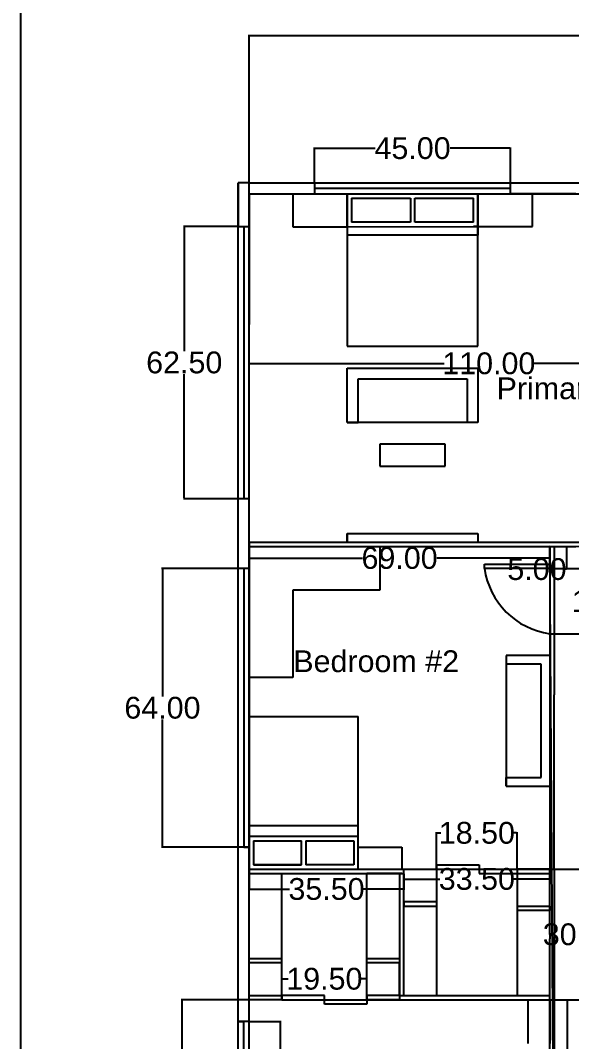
# Model space of a CAD drawing. Header units: millimetres. Extents: x 0 to 1000, y 0 to 1100.
# Drawn here: x 0 to 126.5, y 647.5 to 881.9 of the extents above; entities that cross this region are included whole.
import ezdxf

# ---------------------------------------------------------------- set-up
doc = ezdxf.new("R2010")
doc.units = ezdxf.units.MM
doc.header["$MEASUREMENT"] = 0
for name, color, linetype in [('2d2', 3, 'Continuous'), ('2ddim', 2, 'Continuous'), ('2dfurn2', 4, 'Continuous'), ('text', 255, 'Continuous')]:
    doc.layers.add(name, color=color, linetype=linetype)
doc.styles.get("Standard").update_dxf_attribs({"font": 'Arial.ttf'})
doc.dimstyles.get("Standard").update_dxf_attribs({"dimtxt": 5, "dimasz": 0.18, "dimexe": 0.18, "dimexo": 0.0625, "dimgap": 0.09, "dimtad": 0, "dimtih": 1, "dimtoh": 1, "dimzin": 0, "dimdsep": 46, "dimtxsty": 'Standard', "dimcen": 0.09, "dimadec": 0, "dimazin": 0, "dimtfac": 1, "dimtofl": 0, "dimtmove": 0, "dimatfit": 3, "dimfxl": 1, "dimtolj": 1, "dimtzin": 0, "dimarcsym": 0})

# ---------------------------------------------------------------- blocks, each defined once
blk = doc.blocks.new('*D179')
at = {"layer": '2ddim', "color": 0, "lineweight": -2, "transparency": 16777216}
for p, q in [((52.44, 657.1), (36.9, 657.1)), ((37.08, 656.92), (37.08, 622.74)), ((37.08, 583.28), (37.08, 617.46)), ((52.44, 583.1), (36.9, 583.1))]:
    blk.add_line(p, q, dxfattribs=at)
at = {"layer": '2ddim', "color": 0, "transparency": 16777216}
for points in [[(37.05, 656.92), (37.11, 656.92), (37.08, 657.1)], [(37.05, 583.28), (37.11, 583.28), (37.08, 583.1)]]:
    blk.add_solid(points, dxfattribs=at)
at = {"layer": '2ddim', "color": 0, "transparency": 16777216, "insert": (37.08, 620.1), "char_height": 5, "attachment_point": 5}
blk.add_mtext('\\A1;74.00', dxfattribs=at)
blk = doc.blocks.new('*D180')
at = {"layer": '2ddim', "color": 0, "lineweight": -2, "transparency": 16777216}
for p, q in [((52.52, 761.04), (52.52, 758.29)), ((121.52, 761.04), (121.52, 758.29)), ((52.7, 758.47), (78.48, 758.47)), ((121.34, 758.47), (95.55, 758.47))]:
    blk.add_line(p, q, dxfattribs=at)
at = {"layer": '2ddim', "color": 0, "transparency": 16777216}
for points in [[(52.7, 758.5), (52.7, 758.44), (52.52, 758.47)], [(121.34, 758.5), (121.34, 758.44), (121.52, 758.47)]]:
    blk.add_solid(points, dxfattribs=at)
at = {"layer": '2ddim', "color": 0, "transparency": 16777216, "insert": (87.02, 758.47), "char_height": 5, "attachment_point": 5}
blk.add_mtext('\\A1;69.00', dxfattribs=at)
blk = doc.blocks.new('*D181')
at = {"layer": '2ddim', "color": 0, "lineweight": -2, "transparency": 16777216}
for p, q in [((52.5, 686.04), (52.5, 682.32)), ((88, 686.04), (88, 682.32)), ((52.68, 682.5), (61.73, 682.5)), ((87.82, 682.5), (78.77, 682.5))]:
    blk.add_line(p, q, dxfattribs=at)
at = {"layer": '2ddim', "color": 0, "transparency": 16777216}
for points in [[(52.68, 682.53), (52.68, 682.47), (52.5, 682.5)], [(87.82, 682.53), (87.82, 682.47), (88, 682.5)]]:
    blk.add_solid(points, dxfattribs=at)
at = {"layer": '2ddim', "color": 0, "transparency": 16777216, "insert": (70.25, 682.5), "char_height": 5, "attachment_point": 5}
blk.add_mtext('\\A1;35.50', dxfattribs=at)
blk = doc.blocks.new('*D182')
at = {"layer": '2ddim', "color": 0, "lineweight": -2, "transparency": 16777216}
for p, q in [((88, 686.04), (88, 684.63)), ((88.18, 684.81), (96.23, 684.81)), ((121.32, 684.81), (113.27, 684.81)), ((121.5, 686.04), (121.5, 684.63))]:
    blk.add_line(p, q, dxfattribs=at)
at = {"layer": '2ddim', "color": 0, "transparency": 16777216}
for points in [[(88.18, 684.84), (88.18, 684.78), (88, 684.81)], [(121.32, 684.84), (121.32, 684.78), (121.5, 684.81)]]:
    blk.add_solid(points, dxfattribs=at)
at = {"layer": '2ddim', "color": 0, "transparency": 16777216, "insert": (104.75, 684.81), "char_height": 5, "attachment_point": 5}
blk.add_mtext('\\A1;33.50', dxfattribs=at)
blk = doc.blocks.new('*D183')
at = {"layer": '2ddim', "color": 0, "lineweight": -2, "transparency": 16777216}
for p, q in [((121.56, 687.1), (128.8, 687.1)), ((128.62, 686.92), (128.62, 674.75)), ((128.62, 657.28), (128.62, 669.46)), ((121.56, 657.1), (128.8, 657.1))]:
    blk.add_line(p, q, dxfattribs=at)
at = {"layer": '2ddim', "color": 0, "transparency": 16777216}
for points in [[(128.59, 686.92), (128.65, 686.92), (128.62, 687.1)], [(128.59, 657.28), (128.65, 657.28), (128.62, 657.1)]]:
    blk.add_solid(points, dxfattribs=at)
at = {"layer": '2ddim', "color": 0, "transparency": 16777216, "insert": (128.62, 672.1), "char_height": 5, "attachment_point": 5}
blk.add_mtext('\\A1;30.00', dxfattribs=at)
blk = doc.blocks.new('*D184')
at = {"layer": '2ddim', "color": 0, "lineweight": -2, "transparency": 16777216}
for p, q in [((121.56, 657.1), (125.68, 657.1)), ((125.5, 656.92), (125.5, 634.24)), ((125.5, 606.28), (125.5, 628.96)), ((121.56, 606.1), (125.68, 606.1))]:
    blk.add_line(p, q, dxfattribs=at)
at = {"layer": '2ddim', "color": 0, "transparency": 16777216}
for points in [[(125.47, 656.92), (125.53, 656.92), (125.5, 657.1)], [(125.47, 606.28), (125.53, 606.28), (125.5, 606.1)]]:
    blk.add_solid(points, dxfattribs=at)
at = {"layer": '2ddim', "color": 0, "transparency": 16777216, "insert": (125.5, 631.6), "char_height": 5, "attachment_point": 5}
blk.add_mtext('\\A1;51.00', dxfattribs=at)
blk = doc.blocks.new('*D187')
at = {"layer": '2ddim', "color": 0, "lineweight": -2, "transparency": 16777216}
for p, q in [((121.58, 761.1), (125.48, 761.1)), ((125.3, 760.92), (125.3, 756.28)), ((121.58, 756.1), (125.48, 756.1)), ((125.3, 755.92), (125.12, 755.92)), ((125.3, 756.1), (125.3, 755.92))]:
    blk.add_line(p, q, dxfattribs=at)
at = {"layer": '2ddim', "color": 0, "transparency": 16777216}
for points in [[(125.27, 760.92), (125.33, 760.92), (125.3, 761.1)], [(125.27, 756.28), (125.33, 756.28), (125.3, 756.1)]]:
    blk.add_solid(points, dxfattribs=at)
at = {"layer": '2ddim', "color": 0, "transparency": 16777216, "insert": (118.54, 755.92), "char_height": 5, "attachment_point": 5}
blk.add_mtext('\\A1;5.00', dxfattribs=at)
blk = doc.blocks.new('*D190')
at = {"layer": '2ddim', "color": 0, "lineweight": -2, "transparency": 16777216}
for p, q in [((121.58, 756.1), (135.45, 756.1)), ((135.27, 755.92), (135.27, 751.24)), ((135.27, 741.28), (135.27, 745.96)), ((121.58, 741.1), (135.45, 741.1))]:
    blk.add_line(p, q, dxfattribs=at)
at = {"layer": '2ddim', "color": 0, "transparency": 16777216}
for points in [[(135.24, 755.92), (135.3, 755.92), (135.27, 756.1)], [(135.24, 741.28), (135.3, 741.28), (135.27, 741.1)]]:
    blk.add_solid(points, dxfattribs=at)
at = {"layer": '2ddim', "color": 0, "transparency": 16777216, "insert": (135.27, 748.6), "char_height": 5, "attachment_point": 5}
blk.add_mtext('\\A1;15.00', dxfattribs=at)
blk = doc.blocks.new('*D214')
at = {"layer": '2ddim', "color": 0, "lineweight": -2, "transparency": 16777216}
for p, q in [((67.5, 844.66), (67.5, 852.72)), ((67.68, 852.54), (81.38, 852.54)), ((112.32, 852.54), (98.62, 852.54)), ((112.5, 844.66), (112.5, 852.72))]:
    blk.add_line(p, q, dxfattribs=at)
at = {"layer": '2ddim', "color": 0, "transparency": 16777216}
for points in [[(67.68, 852.57), (67.68, 852.51), (67.5, 852.54)], [(112.32, 852.57), (112.32, 852.51), (112.5, 852.54)]]:
    blk.add_solid(points, dxfattribs=at)
at = {"layer": '2ddim', "color": 0, "transparency": 16777216, "insert": (90, 852.54), "char_height": 5, "attachment_point": 5}
blk.add_mtext('\\A1;45.00', dxfattribs=at)
blk = doc.blocks.new('*D215')
at = {"layer": '2ddim', "color": 0, "lineweight": -2, "transparency": 16777216}
for p, q in [((49.94, 834.6), (37.42, 834.6)), ((37.6, 834.42), (37.6, 805.99)), ((37.6, 772.28), (37.6, 800.71)), ((49.94, 772.1), (37.42, 772.1))]:
    blk.add_line(p, q, dxfattribs=at)
at = {"layer": '2ddim', "color": 0, "transparency": 16777216}
for points in [[(37.57, 834.42), (37.63, 834.42), (37.6, 834.6)], [(37.57, 772.28), (37.63, 772.28), (37.6, 772.1)]]:
    blk.add_solid(points, dxfattribs=at)
at = {"layer": '2ddim', "color": 0, "transparency": 16777216, "insert": (37.6, 803.35), "char_height": 5, "attachment_point": 5}
blk.add_mtext('\\A1;62.50', dxfattribs=at)
blk = doc.blocks.new('*D218')
at = {"layer": '2ddim', "color": 0, "lineweight": -2, "transparency": 16777216}
for p, q in [((49.94, 756.1), (32.41, 756.1)), ((32.59, 755.92), (32.59, 726.74)), ((32.59, 692.28), (32.59, 721.46)), ((49.94, 692.1), (32.41, 692.1))]:
    blk.add_line(p, q, dxfattribs=at)
at = {"layer": '2ddim', "color": 0, "transparency": 16777216}
for points in [[(32.56, 755.92), (32.62, 755.92), (32.59, 756.1)], [(32.56, 692.28), (32.62, 692.28), (32.59, 692.1)]]:
    blk.add_solid(points, dxfattribs=at)
at = {"layer": '2ddim', "color": 0, "transparency": 16777216, "insert": (32.59, 724.1), "char_height": 5, "attachment_point": 5}
blk.add_mtext('\\A1;64.00', dxfattribs=at)
blk = doc.blocks.new('*D219')
at = {"layer": '2ddim', "color": 0, "lineweight": -2, "transparency": 16777216}
for p, q in [((52.56, 652.1), (59.81, 652.1)), ((59.63, 651.92), (59.63, 629.74)), ((59.63, 602.28), (59.63, 624.46)), ((52.56, 602.1), (59.81, 602.1))]:
    blk.add_line(p, q, dxfattribs=at)
at = {"layer": '2ddim', "color": 0, "transparency": 16777216}
for points in [[(59.6, 651.92), (59.66, 651.92), (59.63, 652.1)], [(59.6, 602.28), (59.66, 602.28), (59.63, 602.1)]]:
    blk.add_solid(points, dxfattribs=at)
at = {"layer": '2ddim', "color": 0, "transparency": 16777216, "insert": (59.63, 627.1), "char_height": 5, "attachment_point": 5}
blk.add_mtext('\\A1;50.00', dxfattribs=at)
blk = doc.blocks.new('*D220')
at = {"layer": '2ddim', "color": 0, "lineweight": -2, "transparency": 16777216}
for p, q in [((60, 657.16), (60, 662.08)), ((60.18, 661.9), (61.47, 661.9)), ((79.32, 661.9), (78.03, 661.9)), ((79.5, 657.16), (79.5, 662.08))]:
    blk.add_line(p, q, dxfattribs=at)
at = {"layer": '2ddim', "color": 0, "transparency": 16777216}
for points in [[(60.18, 661.93), (60.18, 661.87), (60, 661.9)], [(79.32, 661.93), (79.32, 661.87), (79.5, 661.9)]]:
    blk.add_solid(points, dxfattribs=at)
at = {"layer": '2ddim', "color": 0, "transparency": 16777216, "insert": (69.75, 661.9), "char_height": 5, "attachment_point": 5}
blk.add_mtext('\\A1;19.50', dxfattribs=at)
blk = doc.blocks.new('*D221')
at = {"layer": '2ddim', "color": 0, "lineweight": -2, "transparency": 16777216}
for p, q in [((95.5, 687.16), (95.5, 695.57)), ((95.68, 695.39), (96.47, 695.39)), ((113.82, 695.39), (113.03, 695.39)), ((114, 687.16), (114, 695.57))]:
    blk.add_line(p, q, dxfattribs=at)
at = {"layer": '2ddim', "color": 0, "transparency": 16777216}
for points in [[(95.68, 695.42), (95.68, 695.36), (95.5, 695.39)], [(113.82, 695.42), (113.82, 695.36), (114, 695.39)]]:
    blk.add_solid(points, dxfattribs=at)
at = {"layer": '2ddim', "color": 0, "transparency": 16777216, "insert": (104.75, 695.39), "char_height": 5, "attachment_point": 5}
blk.add_mtext('\\A1;18.50', dxfattribs=at)
blk = doc.blocks.new('*D239')
at = {"layer": '2ddim', "color": 0, "lineweight": -2, "transparency": 16777216}
for p, q in [((52.5, 842.16), (52.5, 878.6)), ((52.68, 878.42), (152, 878.42)), ((272.32, 878.42), (173, 878.42)), ((272.5, 842.16), (272.5, 878.6))]:
    blk.add_line(p, q, dxfattribs=at)
at = {"layer": '2ddim', "color": 0, "transparency": 16777216}
for points in [[(52.68, 878.45), (52.68, 878.39), (52.5, 878.42)], [(272.32, 878.45), (272.32, 878.39), (272.5, 878.42)]]:
    blk.add_solid(points, dxfattribs=at)
at = {"layer": '2ddim', "color": 0, "transparency": 16777216, "insert": (162.5, 878.42), "char_height": 5, "attachment_point": 5}
blk.add_mtext('\\A1;220.00', dxfattribs=at)
blk = doc.blocks.new('*D255')
at = {"layer": '2ddim', "color": 0, "lineweight": -2, "transparency": 16777216}
for p, q in [((52.5, 762.16), (52.5, 803.33)), ((52.68, 803.15), (97.28, 803.15)), ((162.32, 803.15), (117.72, 803.15)), ((162.5, 762.16), (162.5, 803.33))]:
    blk.add_line(p, q, dxfattribs=at)
at = {"layer": '2ddim', "color": 0, "transparency": 16777216}
for points in [[(52.68, 803.18), (52.68, 803.12), (52.5, 803.15)], [(162.32, 803.18), (162.32, 803.12), (162.5, 803.15)]]:
    blk.add_solid(points, dxfattribs=at)
at = {"layer": '2ddim', "color": 0, "transparency": 16777216, "insert": (107.5, 803.15), "char_height": 5, "attachment_point": 5}
blk.add_mtext('\\A1;110.00', dxfattribs=at)

msp = doc.modelspace()

# ---------------------------------------------------------------- linework, layer by layer
at = {"layer": '2d2'}
for p, q in [((50, 509.602), (50, 844.602)), ((52.5, 844.602), (50, 844.602)), ((50, 844.602), (50, 834.602)), ((52.5, 844.602), (272.5, 844.602)), ((52.5, 844.602), (67.5, 844.602)), ((67.5, 844.602), (67.5, 842.102)), ((112.5, 842.102), (112.5, 844.602)), ((52.5, 512.102), (52.5, 842.102)), ((52.5, 842.102), (272.5, 842.102)), ((52.5, 842.102), (52.5, 812.102)), ((52.5, 842.102), (52.5, 827.102)), ((67.5, 843.352), (112.5, 843.352)), ((75, 842.102), (76, 842.102)), ((75, 842.102), (75, 841.102)), ((127.5, 842.102), (112.5, 842.102)), ((76.002, 841.102), (89.502, 841.102)), ((50, 834.602), (52.5, 834.602)), ((51.25, 834.602), (51.25, 772.102)), ((52.5, 772.102), (50, 772.102)), ((52.5, 762.102), (52.5, 772.102)), ((52.5, 672.102), (52.5, 762.102)), ((52.5, 762.102), (122.5, 762.102)), ((52.5, 762.102), (52.5, 757.102)), ((52.5, 762.102), (62.5, 762.102)), ((52.5, 762.102), (52.516, 761.102)), ((52.5, 762.102), (52.5, 687.102)), ((122.5, 762.102), (142.5, 762.102)), ((52.516, 761.102), (121.516, 761.102)), ((52.516, 761.102), (82.516, 761.102)), ((52.516, 761.102), (52.516, 756.102)), ((121.516, 761.102), (121.516, 727.102)), ((143.5, 761.097), (121.516, 761.102)), ((121.516, 761.102), (121.516, 756.102)), ((122.5, 761.102), (122.5, 727.102)), ((122.5, 761.102), (127.5, 761.101)), ((52.5, 757.102), (52.5, 747.102)), ((106.5, 756.102), (106.5, 757.102)), ((106.5, 757.102), (121.516, 757.102)), ((52.516, 756.102), (50, 756.102)), ((51.258, 756.102), (51.25, 747.102)), ((121.516, 756.102), (106.5, 756.102)), ((121.516, 756.102), (121.512, 741.102)), ((51.25, 747.102), (51.25, 692.102)), ((121.512, 741.102), (121.516, 741.102)), ((121.516, 741.102), (121.516, 736.102)), ((121.516, 727.102), (121.5, 687.102)), ((122.5, 687.102), (122.5, 727.102)), ((52.5, 687.102), (52.507, 722.102)), ((52.502, 694.607), (52.502, 697.107)), ((52.5, 692.102), (50, 692.102)), ((51.251, 692.102), (52.5, 692.102)), ((52.5, 677.102), (52.5, 687.102)), ((52.5, 687.102), (121.5, 687.102)), ((52.5, 687.102), (52.5, 686.102)), ((52.5, 687.102), (77.5, 687.102)), ((52.5, 687.102), (53.5, 687.102)), ((88, 686.102), (88, 687.102)), ((95.5, 688.102), (105.25, 688.102)), ((95.5, 688.102), (95.5, 658.102)), ((95.5, 687.102), (95.5, 679.602)), ((105.25, 688.102), (105.25, 686.102)), ((121.5, 687.102), (114, 687.102)), ((114, 687.102), (114, 658.102)), ((121.5, 672.102), (121.5, 687.102)), ((122.5, 687.102), (122.5, 672.102)), ((52.5, 686.102), (88, 686.102)), ((52.5, 686.102), (60, 686.102)), ((60, 658.097), (60, 686.102)), ((79.5, 658.102), (79.518, 686.101)), ((87.018, 686.101), (79.518, 686.101)), ((87.018, 686.101), (87, 658.08)), ((87.518, 686.102), (87.018, 686.101)), ((88, 658.102), (88, 686.102)), ((105.25, 686.102), (121.5, 686.102)), ((114, 686.102), (114, 678.602)), ((95.5, 679.602), (88, 679.602)), ((88, 679.602), (88, 678.602)), ((88, 678.602), (95.5, 678.602)), ((114, 678.602), (121.5, 678.602)), ((121.5, 677.602), (114, 677.602)), ((121.5, 678.602), (121.5, 677.602)), ((52.5, 672.102), (52.5, 677.102)), ((52.5, 582.102), (52.5, 672.102)), ((121.5, 672.102), (121.5, 671.102)), ((121.5, 606.102), (121.5, 671.102)), ((122.5, 672.102), (122.5, 671.102)), ((122.5, 671.102), (122.5, 606.102)), ((52.5, 665.597), (52.5, 666.597)), ((52.5, 666.597), (59.988, 666.597)), ((59.988, 666.597), (60, 666.597)), ((79.505, 665.602), (79.505, 666.602)), ((79.505, 666.602), (87.005, 666.597)), ((59.982, 665.597), (52.5, 665.597)), ((59.982, 665.597), (60, 665.597)), ((87.005, 665.602), (79.505, 665.602)), ((87, 658.102), (87.005, 665.602)), ((87.004, 664.597), (87.003, 665.597)), ((52.5, 583.102), (52.5, 658.102)), ((52.5, 658.102), (60, 658.097)), ((52.5, 582.102), (52.5, 657.102)), ((59.982, 657.102), (52.5, 657.102)), ((59.982, 657.102), (122.5, 657.102)), ((69.75, 658.102), (60, 658.102)), ((60, 658.097), (60, 657.102)), ((69.75, 657.102), (69.75, 658.102)), ((69.75, 657.102), (69.751, 658.091)), ((69.75, 656.102), (69.75, 657.102)), ((87, 658.102), (79.5, 658.106)), ((79.5, 658.102), (79.5, 657.102)), ((87, 657.102), (79.5, 657.102)), ((79.5, 657.102), (79.5, 656.102)), ((87, 658.102), (121.5, 658.102)), ((87, 658.102), (87, 657.102)), ((121.5, 657.102), (121.5, 647.102)), ((79.5, 656.102), (69.75, 656.102)), ((52.5, 652.102), (50, 652.102)), ((50, 652.102), (51.25, 652.102)), ((51.25, 602.102), (51.25, 652.102))]:
    msp.add_line(p, q, dxfattribs=at)
msp.add_arc((123.998, 758.602), 17.676, 188.13103, 261.91534, dxfattribs=at)
at = {"layer": '2ddim'}
msp.add_line((122.5, 606.102), (121.516, 761.102), dxfattribs=at)
at = {"layer": '2dfurn2'}
for p, q in [((62.5, 842.038), (62.5, 834.538)), ((75, 834.538), (75, 842.102)), ((75, 842.102), (75, 807.102)), ((105, 807.102), (105, 842.102)), ((105, 842.102), (105, 834.602)), ((117.5, 834.602), (117.5, 842.102)), ((76.002, 841.102), (76.014, 835.6)), ((76.002, 841.102), (89.502, 841.102)), ((89.502, 841.102), (89.502, 835.6)), ((90.502, 835.6), (90.502, 841.102)), ((90.502, 841.102), (104, 841.102)), ((104, 835.6), (104, 841.102)), ((62.5, 834.538), (75, 834.538)), ((75, 834.538), (105, 834.602)), ((89.502, 835.6), (76.014, 835.6)), ((104, 835.6), (90.502, 835.6)), ((105, 834.602), (104, 834.6)), ((105, 834.602), (117.5, 834.602)), ((105, 834.602), (105.004, 832.602)), ((105.004, 832.602), (75, 832.602)), ((75, 807.102), (105, 807.102)), ((75, 802.102), (105, 802.102)), ((75, 789.602), (75, 802.102)), ((105, 802.102), (105, 789.602)), ((77.5, 789.602), (77.5, 799.602)), ((77.5, 799.602), (102.5, 799.602)), ((102.5, 799.602), (102.5, 789.602)), ((105, 789.602), (75, 789.602)), ((75, 789.602), (77.5, 789.602)), ((82.5, 784.602), (82.5, 779.602)), ((97.5, 784.602), (82.5, 784.602)), ((97.5, 779.602), (97.5, 784.602)), ((82.5, 779.602), (97.5, 779.602)), ((75, 764.102), (75, 762.102)), ((75, 762.102), (75, 764.102)), ((75, 764.102), (105, 764.102)), ((105, 764.102), (105, 762.102)), ((82.516, 761.102), (82.516, 751.102)), ((82.516, 751.102), (62.516, 751.102)), ((62.516, 751.102), (62.516, 731.102)), ((121.516, 736.102), (111.516, 736.102)), ((111.516, 736.102), (111.516, 706.102)), ((119.516, 734.099), (111.516, 734.099)), ((119.516, 708.099), (119.516, 734.099)), ((62.516, 731.102), (52.5, 731.102)), ((52.507, 722.102), (77.507, 722.102)), ((77.5, 687.102), (77.507, 722.102)), ((111.516, 706.102), (111.516, 708.102)), ((111.516, 708.102), (119.516, 708.099)), ((111.516, 706.102), (121.507, 706.098)), ((52.502, 697.107), (77.502, 697.107)), ((77.502, 694.602), (52.502, 694.607)), ((77.502, 694.602), (76.502, 694.602)), ((53.502, 693.607), (64.5, 693.604)), ((53.502, 693.607), (53.502, 688.102)), ((64.5, 688.102), (64.5, 693.604)), ((65.5, 693.604), (65.5, 688.102)), ((65.5, 693.604), (76.502, 693.602)), ((76.502, 693.602), (76.502, 688.102)), ((77.501, 693.602), (77.502, 693.602)), ((77.507, 692.102), (87.507, 692.102)), ((87.507, 692.102), (87.507, 687.102)), ((53.5, 688.102), (64.5, 688.102)), ((64.5, 688.102), (53.5, 688.102)), ((76.502, 688.102), (65.5, 688.102)), ((116.5, 647.102), (116.5, 657.102))]:
    msp.add_line(p, q, dxfattribs=at)
at = {"layer": 'text'}
msp.add_line((0, 1100), (0, 600), dxfattribs=at)

# ---------------------------------------------------------------- texts
for s, p in [('Primary Bed', (109.281, 794.95)), ('Bedroom #2', (62.622, 732.306))]:
    msp.add_text(s, height=5, dxfattribs=at).set_placement(p)

# ---------------------------------------------------------------- dimensions: what is measured, and where the dimension line sits
at = {"layer": '2ddim'}
for base, p1, p2, picture, middle in [((272.5, 878.418), (52.5, 842.102), (272.5, 842.102), '*D239', (162.5, 878.418)), ((112.5, 852.537), (67.5, 844.602), (112.5, 844.602), '*D214', (90, 852.537)), ((162.5, 803.151), (52.5, 762.102), (162.5, 762.102), '*D255', (107.5, 803.151)), ((121.516, 758.469), (52.516, 761.102), (121.516, 761.102), '*D180', (87.016, 758.469)), ((114, 695.389), (95.5, 687.102), (114, 687.102), '*D221', (104.75, 695.389)), ((88, 684.806), (121.5, 686.102), (88, 686.102), '*D182', (104.75, 684.806)), ((88, 682.501), (52.5, 686.102), (88, 686.102), '*D181', (70.25, 682.501)), ((60, 661.899), (79.5, 657.102), (60, 657.102), '*D220', (69.75, 661.899))]:
    dim = msp.add_linear_dim(base=base, p1=p1, p2=p2, dimstyle='Standard', dxfattribs=at)
    dim.commit()
    dim.dimension.update_dxf_attribs({"geometry": picture, "text_midpoint": middle})
for base, p1, p2, picture, middle in [((37.599, 772.102), (50, 834.602), (50, 772.102), '*D215', (37.599, 803.352)), ((125.298, 756.102), (121.516, 761.102), (121.516, 756.102), '*D187', (118.543, 755.922)), ((32.587, 756.102), (50, 692.102), (50, 756.102), '*D218', (32.587, 724.102)), ((135.266, 741.102), (121.516, 756.102), (121.516, 741.102), '*D190', (135.266, 748.602)), ((37.08, 583.102), (52.5, 657.102), (52.5, 583.102), '*D179', (37.08, 620.102)), ((125.496, 606.102), (121.5, 657.102), (121.5, 606.102), '*D184', (125.496, 631.602)), ((59.631, 602.102), (52.5, 652.102), (52.5, 602.102), '*D219', (59.631, 627.102))]:
    dim = msp.add_linear_dim(base=base, p1=p1, p2=p2, angle=90, dimstyle='Standard', dxfattribs=at)
    dim.commit()
    dim.dimension.update_dxf_attribs({"geometry": picture, "text_midpoint": middle})
dim = msp.add_aligned_dim(p1=(121.5, 687.102), p2=(121.5, 657.102), distance=7.124, dimstyle='Standard', dxfattribs=at)
dim.commit()
dim.dimension.update_dxf_attribs({"geometry": '*D183', "text_midpoint": (128.624, 672.102)})

doc.saveas('drawing.dxf')
